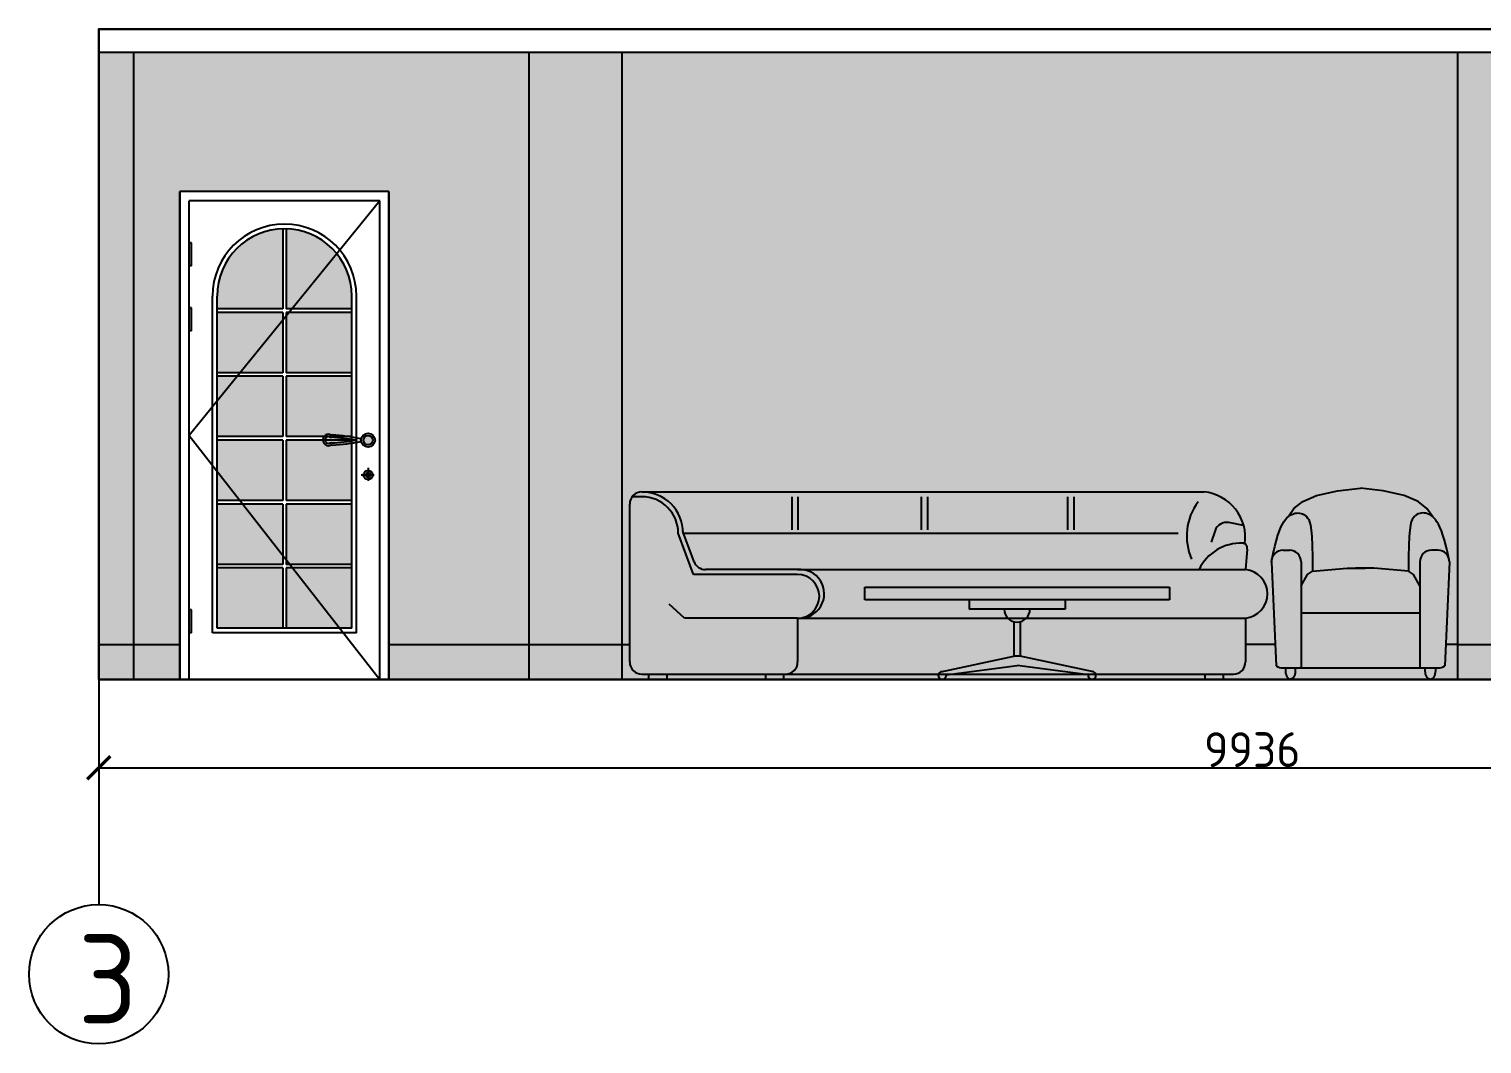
# Model space of a CAD drawing. Header units: millimetres. Extents: x -79936 to 190348, y -17907 to 78730.
# Drawn here: x 31746 to 38003, y -9931 to -5561 of the extents above; entities that cross this region are included whole.
import ezdxf

# ---------------------------------------------------------------- set-up
doc = ezdxf.new("R2010")
doc.units = ezdxf.units.MM
for name, color, linetype in [('1', 7, 'Continuous'), ('135', 135, 'Continuous'), ('HA', 9, 'Continuous'), ('NOITHAT', 21, 'Continuous'), ('Plan 1', 7, 'Continuous'), ('wood', 26, 'Continuous')]:
    doc.layers.add(name, color=color, linetype=linetype)
doc.styles.add('gost', font='GOST Common.ttf')
doc.dimstyles.new('Copy of GOST', dxfattribs={"dimtxt": 150, "dimasz": 100, "dimexe": 0.18, "dimexo": 0.06, "dimgap": 3, "dimtad": 1, "dimdec": 0, "dimzin": 0, "dimdsep": 46, "dimtxsty": 'gost', "dimblk": 'ARCHTICK', "dimcen": 0.09, "dimclrt": 256, "dimadec": 0, "dimazin": 0, "dimtfac": 1, "dimtdec": 0, "dimtofl": 0, "dimtmove": 0, "dimatfit": 3, "dimldrblk": 'ARCHTICK', "dimfxl": 200, "dimfxlon": 1, "dimtolj": 1, "dimtzin": 0, "dimarcsym": 0})

# ---------------------------------------------------------------- blocks, each defined once
blk = doc.blocks.new('divan')
at = {"true_color": 0xece3d9, "transparency": 33554687}
h = blk.add_hatch(color=254, dxfattribs=at)
h.dxf.hatch_style = 1
h.paths.add_polyline_path([(767.19657599926, -668.7313499837182), (-1144.233600139618, -668.6891140448861, -0.04002620133819529), (-1160.992734804749, -668.5105505194515), (-1160.992734804749, -857.4789916970767, -0.414213562373372), (-1213.243211150169, -909.7294680434279), (-720.845395758748, -909.7294680438936), (717.4698559492826, -909.7294680438936, 0.4202311151841359), (767.19657599926, -857.4789908439852)])
h.paths.add_polyline_path([(-1160.992734804749, -668.7313734143972), (-1161.598234772682, -668.7313734143972, 0.9999899253846304), (-1161.600129827857, -480.629658583086), (-1609.050952613354, -480.629658583086), (-1675.157180592418, -302.978039002046, 0.4142135623787506), (-1831.908609628677, -146.2266099597327), (-1873.708990707994, -146.2266099597327, 0.1622776601729528), (-1884.159085974097, -177.5768957682885), (-1884.159085974097, -857.4789916970767, 0.4142135623730951), (-1831.908609628677, -909.7294680434279), (-1213.243211150169, -909.7294680434279, 0.4142135623730951), (-1160.992734804749, -857.4789916975424)])
h.paths.add_polyline_path([(-1141.399195790291, -459.7294680438936), (-1161.600129827857, -459.7294680438936), (-1558.220155283809, -459.7294680438936, -0.3133265178221044), (-1607.189970210195, -425.7017660285346), (-1652.856892347336, -302.978039002046), (-1654.256990045309, -302.978039002046, 0.414213562370184), (-1831.908609628677, -125.3264194219373, 0.2360679774945955), (-1873.708990707994, -146.2266099597327), (-1831.908609628677, -146.2266099597327, -0.4142135623817961), (-1675.157180592418, -302.978039002046), (-1609.050952613354, -480.629658583086), (-1161.600129827857, -480.629658583086, -0.9850659010719971), (-1158.77034701407, -668.6887928335927), (-1144.233600139618, -668.6891140448861, 0.9203381602589419)])
h.paths.add_polyline_path([(768.2569514065981, -459.7294680438936), (-1141.399195790291, -459.7294680438936, -0.9203381602516283), (-1144.233600139618, -668.6891140448861), (767.19657599926, -668.7313499837182), (768.2569512426853, -668.7313734143972, 0.8999999992260278)])
h.paths.add_polyline_path([(754.5039775371552, -345.7440525414422, -0.1336400706732044), (765.0800269544125, -348.6814046483487, 0.4242727892641359), (589.8946299254894, -125.326419421006), (-1831.908609628677, -125.3264194219373, -0.4078366788839623), (-1654.299283400178, -299.1018065405078), (-1607.190146148205, -425.7012932337821, 0.3133291684956884), (-1558.220155283809, -459.7294680438936), (-1161.600129812956, -459.7294680438936, -0.04827868697808544), (-1141.399195790291, -459.7294680438936), (567.7138279974461, -459.7294680438936, -0.2940216874929325)])
h.paths.add_polyline_path([(774.6981933265924, -371.604631758295, 0.4717777399717327), (755.3807405382395, -345.7670168932527, 0.2952005354472856), (567.7138279974461, -459.7294680438936), (768.2569512724876, -459.7294680438936)])
h = blk.add_hatch(color=254, dxfattribs=at)
h.dxf.hatch_style = 1
h.paths.add_polyline_path([(-1607.189970210195, -425.701766028069, 0.3133265178252621), (-1558.220155283809, -459.7294680438936), (-1161.600129812956, -459.7294680438936, -1.08658123157161), (-1158.770347654819, -668.6887928526849, -0.005908600903465633), (-1160.992734804749, -668.7294120872393), (-1160.992734804749, -668.7313734143972), (-1161.598234772682, -668.7313734143972, 0.007518186453233764), (-1158.770347654819, -668.6887928526849, 1.086581231571853), (-1161.600129812956, -459.7294680438936), (-1558.220155283809, -459.7294680438936, -0.3133265179420721), (-1607.189970225096, -425.7017660071142), (-1652.856892347336, -302.978039002046), (-1654.256990045309, -302.978039002046, 0.005455309890883122), (-1654.299283400178, -299.1018065409735)], flags=16)
at = {"true_color": 0x636466, "transparency": 33554687}
h = blk.add_hatch(color=251, dxfattribs=at)
h.dxf.hatch_style = 1
h.paths.add_polyline_path([(-1221.282697305083, -909.7294680434279), (-1299.980936795473, -909.7294680434279), (-1299.980936795473, -932.5004913904704), (-1221.282697305083, -932.5004913904704)])
h.paths.add_polyline_path([(-1724.949719771743, -909.7294680434279), (-1803.647959247231, -909.7294680434279), (-1803.647959247231, -932.5004913904704), (-1724.949719771743, -932.5004913904704)])
h.paths.add_polyline_path([(671.8941035121679, -909.7294680438936), (593.1958640366793, -909.7294680438936), (593.1958640366793, -932.5004913904704), (671.8941035121679, -932.5004913904704)])
blk.add_lwpolyline([(-1831.908609628677, -909.7294680434279), (-1213.243211150169, -909.7294680434279)])
at = {"layer": '1', "color": 18, "true_color": 0x000000}
for p, q in [((-1831.908609628677, -125.326419421006), (589.8946299403906, -125.326419421006)), ((-1186.071362882853, -146.5571894659661), (-1186.071362882853, -288.4696989348158)), ((-1159.765321791172, -146.5571894659661), (-1159.765321791172, -288.4696989348158)), ((-628.3807264864445, -146.5571894659661), (-628.3807264864445, -288.4696989348158)), ((-602.074685394764, -146.5571894659661), (-602.074685394764, -288.4696989348158)), ((1.817810013890266, -146.5571894659661), (1.817810013890266, -288.4696989348158)), ((28.12385109066963, -146.5571894659661), (28.12385109066963, -288.4696989348158)), ((-1609.050952613354, -480.629658583086), (-1675.157180592418, -302.978039002046)), ((-1654.25699006021, -302.978039002046), (-894.7430588901043, -302.978039002046)), ((-894.7430588901043, -302.978039002046), (477.8840187489986, -302.978039002046)), ((636.763906031847, -291.9172453726642), (619.7602685689926, -342.2244910416193)), ((759.8756961524487, -269.3167971111834), (695.9139810204506, -257.2963448027149)), ((774.6981933265924, -371.6046318034641), (768.2569512724876, -459.7294680438936)), ((-1161.600129827857, -480.629658583086), (-1609.050952613354, -480.629658583086)), ((-1161.600129827857, -459.7294680438936), (768.2569512724876, -459.7294680438936)), ((-1647.95680102706, -668.7313734143972), (-1714.063029021025, -608.9800983294845)), ((-1158.770347669721, -668.6887928335927), (768.2569512575865, -668.7313734143972)), ((767.19657599926, -668.7313499832526), (767.19657599926, -857.4789916961454)), ((-1213.282798230648, -909.7294680434279), (-720.845395758748, -909.7294680438936)), ((-720.845395758748, -909.7294680438936), (716.0064749270678, -909.7294680438936)), ((593.1958640366793, -909.7294680438936), (593.1958640366793, -932.5004913904704)), ((671.8941035121679, -932.5004913904704), (593.1958640366793, -932.5004913904704)), ((671.8941035121679, -909.7294680438936), (671.8941035121679, -932.5004913904704))]:
    blk.add_line(p, q, dxfattribs=at)
for centre, radius, start, end in [((-1831.908609628677, -302.978039002046), 156.7514290420866, 0, 90), ((757.9582480788231, -314.7919750520959), 243.3852212475135, 143.0662647033562, 204.1836592061369), ((569.5677070617676, -321.6491761608049), 197.3722589612792, 352.0804172617073, 84.0887562086794), ((686.2633882462978, -308.6478621866554), 52.25047634736219, 79.35643609167008, 161.3249630592012), ((749.6495810002089, -547.8301168060862), 202.1443606333063, 88.37534303573857, 154.1618577807667), ((754.3952452093363, -366.6439602407627), 20.90019053894488, 346.2697803188189, 87.29736095111747), ((-1161.600129827857, -574.6805160082877), 94.05085742524957, 270, 90), ((757.2262951284647, -564.2304207207635), 105.0815135430287, 276.0255751081603, 83.97442489183969), ((716.7381654530764, -859.2454488142394), 50.48932133193049, 269.1696410574376, 2.005002137443424)]:
    blk.add_arc(centre, radius, start, end, dxfattribs=at)
at = {"layer": 'NOITHAT', "color": 18, "linetype": 'Continuous', "true_color": 0x000000}
for p, q in [((-1884.159085974097, -857.4789916961454), (-1884.159085974097, -177.5768957692198)), ((-1831.908609628677, -146.2266099597327), (-1873.708990707994, -146.2266099597327)), ((-1607.190146148205, -425.7012932333164), (-1655.569184243679, -295.6891183871776)), ((-1161.600129827857, -459.7294680438936), (-1558.220155283809, -459.7294680438936)), ((-1161.600129649043, -668.7313734143972), (-1647.95680102706, -668.7313734143972)), ((-1160.992734804749, -668.7313734148629), (-1160.992734804749, -857.478991696611)), ((-1803.647959247231, -909.7294680438936), (-1803.647959247231, -932.5004913904704)), ((-1724.949719771743, -932.5004913904704), (-1803.647959247231, -932.5004913904704)), ((-1724.949719771743, -909.7294680438936), (-1724.949719771743, -932.5004913904704)), ((-1299.980936795473, -909.7294680434279), (-1299.980936795473, -932.5004913900048)), ((-1221.282697305083, -932.5004913904704), (-1299.980936795473, -932.5004913904704)), ((-1221.282697305083, -909.7294680438936), (-1221.282697305083, -932.5004913904704))]:
    blk.add_line(p, q, dxfattribs=at)
for centre, radius, start, end in [((-1831.908609628677, -177.5768957692198), 52.25047634736219, 90, 180), ((-1831.908609628677, -302.978039002046), 177.6516195810315, 0, 90), ((-1558.220155283809, -407.478991696611), 52.25047634736219, 200.4108175711605, 270), ((-1151.499662801623, -564.09150809329), 104.8496773350326, 266.0236964184165, 95.5280374024169), ((-1831.908609628677, -857.4789916961454), 52.25047634736219, 180, 270), ((-1213.243211150169, -857.4789916961454), 52.25047634736219, 270, 0)]:
    blk.add_arc(centre, radius, start, end, dxfattribs=at)
blk = doc.blocks.new('kreslo')
at = {"true_color": 0xece3d9, "transparency": 33554687}
h = blk.add_hatch(color=254, dxfattribs=at)
h.dxf.hatch_style = 1
h.paths.add_polyline_path([(91.15339225530624, 400.9412880782038), (95.6761804819107, 408.064910847228), (100.6158309727907, 413.9014491471462), (105.9316579550505, 418.7641757624224), (111.583642616868, 422.687084114179), (117.5317661762238, 425.7041676230729), (123.7360098212957, 427.849419710692), (130.1563547700644, 429.1568337972276), (136.7527821958065, 429.6604033042677), (143.4852733314037, 429.3941216529347), (150.3148098289967, 428.3689867090434), (157.2063753157854, 426.5040141227655), (164.1259538680315, 423.6952239889652), (171.0395295470953, 419.8386364025064), (179.0273582935333, 414.0183657673188), (154.8198546022177, 449.4341346700676), (116.9532375782728, 479.6904393406585), (57.15703466534615, 504.6055956813507), (-33.23540203273296, 524.5775271602906), (-131.7364034503698, 536.2973588728346), (-230.2374048531055, 524.5775271602906), (-320.6298415511847, 504.6055956813507), (-380.4260444790125, 479.6904393406585), (-418.2926614880562, 449.4341346700676), (-442.500165194273, 414.0183657673188), (-434.512336447835, 419.8386364025064), (-427.59876075387, 423.6952239889652), (-420.6791822165251, 426.5040141227655), (-413.7876167297363, 428.3689867090434), (-406.9580802172422, 429.3941216529347), (-400.2255890965462, 429.6604033042677), (-393.6291616559029, 429.1568337972276), (-387.2088167220354, 427.849419710692), (-381.0045730769634, 425.7041676230729), (-375.0564495176077, 422.687084114179), (-369.4044648557901, 418.7641757624224), (-364.0886378735304, 413.9014491471462), (-359.1489873826504, 408.064910847228), (-354.6261991560459, 400.9412880782038), (-350.5636268407106, 391.1001905989833), (-347.0052910894156, 376.8319488046691), (-343.9952125400305, 356.4268930908293), (-341.5774118155241, 328.1753538525663), (-339.7959095686674, 290.3676614859141), (-338.6947264075279, 241.2941463850439), (-338.3178829997778, 179.2451389459893), (-188.9699028730392, 192.6609349790961), (-110.9692339301109, 192.6609349790961), (-74.50290401279926, 192.6609349790961), (74.84507609903812, 179.2451389459893), (75.22191952168941, 241.2941463850439), (76.32310266792774, 290.3676614859141), (78.10460492968559, 328.1753538525663), (80.52240563929081, 356.4268930908293), (83.53248420357704, 376.8319488046691), (87.09081995487213, 391.1001905989833)])
h.paths.add_polyline_path([(96.25272074341774, 165.1379460464232), (74.84507609903812, 179.2451389459893), (-74.50290401279926, 192.6609349790961), (-152.5035729557276, 192.6609349790961), (-188.9699028730392, 192.6609349790961), (-338.3178829997778, 179.2451389459893), (-359.7255276441574, 165.1379460464232), (-387.2667602151632, 115.5965609871782), (-387.2667602151632, 0), (123.7939533144236, 0), (123.7939533144236, 115.5965609871782)])
h.paths.add_polyline_path([(-347.0052910894156, 376.8319488046691), (-350.5636268407106, 391.1001905989833), (-354.6261991560459, 400.9412880782038), (-359.1489873826504, 408.064910847228), (-364.0886378735304, 413.9014491471462), (-369.4044648557901, 418.7641757624224), (-375.0564495176077, 422.687084114179), (-381.0045730769634, 425.7041676230729), (-387.2088167220354, 427.849419710692), (-393.6291616559029, 429.1568337972276), (-400.2255890965462, 429.6604033042677), (-406.9580802172422, 429.3941216529347), (-413.7876167297363, 428.3689867090434), (-420.6791822165251, 426.5040141227655), (-427.59876075387, 423.6952239889652), (-434.512336447835, 419.8386364025064), (-441.3858933597803, 414.8302714591846), (-448.1854155808687, 408.5661492538638), (-454.8768872022629, 400.9422898809426), (-461.4262923002243, 391.8547134366818), (-467.8203920572996, 381.1315350546502), (-474.1290561407804, 368.3292500264943), (-480.4429313242435, 352.9364486811683), (-486.8526643663645, 334.4417213490233), (-493.4489020556211, 312.3336583599448), (-500.322291135788, 286.100850044284), (-507.563478410244, 255.2318867314607), (-510.889178737998, 239.6752762780525, -0.2955768619072127), (-465.2235218137503, 269.2549475491978), (-437.3063490092754, 269.2549475491978, -0.4142135623724846), (-387.2667602151632, 219.215358751826), (-387.2667602151632, 115.5965609871782), (-359.7255276441574, 165.1379460464232), (-338.3178829997778, 179.2451389459893), (-338.6947264075279, 241.2941463850439), (-339.7959095686674, 290.3676614859141), (-341.5774118155241, 328.1753538525663), (-343.9952125400305, 356.4268930908293)])
h.paths.add_polyline_path([(-387.2667602151632, 219.215358751826, 0.4142135623724844), (-437.3063490092754, 269.2549475491978), (-465.2235218137503, 269.2549475491978, 0.2955768619066483), (-510.889178737998, 239.6752762780525), (-515.2631106078625, 219.215358751826), (-494.7412087768316, -228.0086274920031, 0.1590508063653669), (-465.2235218137503, -237.6419469327666), (-387.2667602151632, -237.6419469327666)])
h.paths.add_polyline_path([(123.7939533144236, 0), (-387.2667602151632, 0), (-387.2667602151632, -237.6419469327666), (123.7939533144236, -237.6419469327666)])
h.paths.add_polyline_path([(251.7903037071228, 219.215358751826), (247.4163718372583, 239.6752762799151, 0.2955768618969924), (201.7507149130106, 269.2549475491978), (173.8335421085358, 269.2549475491978, 0.4142135623724846), (123.7939533144236, 219.215358751826), (123.7939533144236, -237.6419469327666), (201.7507149130106, -237.6419469327666, 0.1590508063653669), (231.268401876092, -228.0086274920031)])
h.paths.add_polyline_path([(177.9130864739418, 414.8302714591846), (171.0395295470953, 419.8386364025064), (164.1259538680315, 423.6952239889652), (157.2063753157854, 426.5040141227655), (150.3148098289967, 428.3689867090434), (143.4852733314037, 429.3941216529347), (136.7527821958065, 429.6604033042677), (130.1563547700644, 429.1568337972276), (123.7360098212957, 427.849419710692), (117.5317661762238, 425.7041676230729), (111.583642616868, 422.687084114179), (105.9316579550505, 418.7641757624224), (100.6158309727907, 413.9014491471462), (95.6761804819107, 408.064910847228), (91.15339225530624, 400.9412880782038), (87.09081995487213, 391.1001905989833), (83.53248420357704, 376.8319488046691), (80.52240563929081, 356.4268930908293), (78.10460492968559, 328.1753538525663), (76.32310266792774, 290.3676614859141), (75.22191952168941, 241.2941463850439), (74.84507609903812, 179.2451389459893), (96.25272074341774, 165.1379460464232), (123.7939533144236, 115.5965609871782), (123.7939533144236, 219.215358751826, -0.4142135623724845), (173.8335421085358, 269.2549475491978), (201.7507149130106, 269.2549475491978, -0.295576861896426), (247.4163718372583, 239.6752762799151), (244.0906715095043, 255.2318867314607), (236.8494842499495, 286.100850044284), (229.9760951548815, 312.3336583599448), (223.379857480526, 334.4417213490233), (216.9701244235039, 352.9364486811683), (210.6562492400408, 368.3292500264943), (204.3475851565599, 381.1315350546502), (197.9534853994846, 391.8547134366818), (191.4040803015232, 400.9422898809426), (184.7126086950302, 408.5661492538638)])
at = {"true_color": 0x636466, "transparency": 33554687}
h = blk.add_hatch(color=251, dxfattribs=at)
h.dxf.hatch_style = 1
h.paths.add_polyline_path([(-410.8232715278864, -248.2124176444486, 0.03920950204055833), (-411.6534736454487, -237.6419469327666), (-453.6779615432024, -237.6419469327666, 0.09716795545410749), (-452.7143583297729, -263.6945140105672, 0.071406195583066), (-448.1106593310833, -275.449806378223, 0.1064170570235606), (-440.2679406106472, -284.2509981188923, 0.1590423560360904), (-432.6657176017761, -286.7319021928124, 0.1590423560189535), (-425.0634945780039, -284.250998119358, 0.1064170570313171), (-417.2207758575678, -275.449806378223, 0.07140619556618447), (-412.6170768588781, -263.6945140133612, 0.05773847519535523)])
h.paths.add_polyline_path([(189.2415514439344, -263.6945140152238, 0.09716795547129609), (190.2051546573639, -237.6419469327666), (148.180666744709, -237.6419469327666, 0.03920950204055833), (147.3504646271467, -248.2124176444486, 0.05773847519535501), (149.1442699581385, -263.6945140133612, 0.07140619556618374), (153.7479689568281, -275.449806378223, 0.1064170570313184), (161.5906876921654, -284.250998119358, 0.1590423560189539), (169.1929107010365, -286.7319021928124, 0.159042356018934), (176.7951337099075, -284.250998119358, 0.1064170570313483), (184.6378524452448, -275.449806378223, 0.07140619555698115)])
at = {"layer": '135', "color": 7}
for p, q in [((-474.1290561407804, 368.3292500264943), (-467.8203920572996, 381.1315350546502)), ((-467.8203920572996, 381.1315350546502), (-461.4262923002243, 391.8547134366818)), ((-461.4262923002243, 391.8547134366818), (-454.8768872022629, 400.9422898809426)), ((-454.8768872022629, 400.9422898809426), (-448.1854155808687, 408.5661492538638)), ((-448.1854155808687, 408.5661492538638), (-441.3858933597803, 414.8302714591846)), ((-441.3858933597803, 414.8302714591846), (-434.512336447835, 419.8386364025064)), ((-434.512336447835, 419.8386364025064), (-427.59876075387, 423.6952239889652)), ((-427.59876075387, 423.6952239889652), (-420.6791822165251, 426.5040141227655)), ((-420.6791822165251, 426.5040141227655), (-413.7876167297363, 428.3689867090434)), ((-413.7876167297363, 428.3689867090434), (-406.9580802172422, 429.3941216529347)), ((-406.9580802172422, 429.3941216529347), (-400.2255890965462, 429.6604033042677)), ((-400.2255890965462, 429.6604033042677), (-393.6291616559029, 429.1568337972276)), ((-393.6291616559029, 429.1568337972276), (-387.2088167220354, 427.849419710692)), ((-387.2088167220354, 427.849419710692), (-381.0045730769634, 425.7041676230729)), ((-381.0045730769634, 425.7041676230729), (-375.0564495176077, 422.687084114179)), ((-375.0564495176077, 422.687084114179), (-369.4044648557901, 418.7641757624224)), ((-369.4044648557901, 418.7641757624224), (-364.0886378735304, 413.9014491471462)), ((-364.0886378735304, 413.9014491471462), (-359.1489873826504, 408.064910847228)), ((-359.1489873826504, 408.064910847228), (-354.6261991560459, 400.9412880782038)), ((-354.6261991560459, 400.9412880782038), (-350.5636268407106, 391.1001905989833)), ((-350.5636268407106, 391.1001905989833), (-347.0052910894156, 376.8319488046691)), ((-347.0052910894156, 376.8319488046691), (-343.9952125400305, 356.4268930908293)), ((83.53248420357704, 376.8319488046691), (80.52240563929081, 356.4268930908293)), ((87.09081995487213, 391.1001905989833), (83.53248420357704, 376.8319488046691)), ((91.15339225530624, 400.9412880782038), (87.09081995487213, 391.1001905989833)), ((95.6761804819107, 408.064910847228), (91.15339225530624, 400.9412880782038)), ((100.6158309727907, 413.9014491471462), (95.6761804819107, 408.064910847228)), ((105.9316579550505, 418.7641757624224), (100.6158309727907, 413.9014491471462)), ((111.583642616868, 422.687084114179), (105.9316579550505, 418.7641757624224)), ((117.5317661762238, 425.7041676230729), (111.583642616868, 422.687084114179)), ((123.7360098212957, 427.849419710692), (117.5317661762238, 425.7041676230729)), ((130.1563547700644, 429.1568337972276), (123.7360098212957, 427.849419710692)), ((136.7527821958065, 429.6604033042677), (130.1563547700644, 429.1568337972276)), ((143.4852733314037, 429.3941216529347), (136.7527821958065, 429.6604033042677)), ((150.3148098289967, 428.3689867090434), (143.4852733314037, 429.3941216529347)), ((157.2063753157854, 426.5040141227655), (150.3148098289967, 428.3689867090434)), ((164.1259538680315, 423.6952239889652), (157.2063753157854, 426.5040141227655)), ((171.0395295470953, 419.8386364025064), (164.1259538680315, 423.6952239889652)), ((177.9130864739418, 414.8302714591846), (171.0395295470953, 419.8386364025064)), ((184.7126086950302, 408.5661492538638), (177.9130864739418, 414.8302714591846)), ((191.4040803015232, 400.9422898809426), (184.7126086950302, 408.5661492538638)), ((197.9534853994846, 391.8547134366818), (191.4040803015232, 400.9422898809426)), ((204.3475851565599, 381.1315350546502), (197.9534853994846, 391.8547134366818)), ((210.6562492400408, 368.3292500264943), (204.3475851565599, 381.1315350546502)), ((-493.4489020556211, 312.3336583599448), (-486.8526643663645, 334.4417213490233)), ((-486.8526643663645, 334.4417213490233), (-480.4429313242435, 352.9364486811683)), ((-480.4429313242435, 352.9364486811683), (-474.1290561407804, 368.3292500264943)), ((-343.9952125400305, 356.4268930908293), (-341.5774118155241, 328.1753538525663)), ((-341.5774118155241, 328.1753538525663), (-339.7959095686674, 290.3676614859141)), ((78.10460492968559, 328.1753538525663), (76.32310266792774, 290.3676614859141)), ((80.52240563929081, 356.4268930908293), (78.10460492968559, 328.1753538525663)), ((216.9701244235039, 352.9364486811683), (210.6562492400408, 368.3292500264943)), ((223.379857480526, 334.4417213490233), (216.9701244235039, 352.9364486811683)), ((229.9760951548815, 312.3336583599448), (223.379857480526, 334.4417213490233)), ((-515.2631106078625, 219.215358751826), (-507.563478410244, 255.2318867314607)), ((-507.563478410244, 255.2318867314607), (-500.322291135788, 286.100850044284)), ((-500.322291135788, 286.100850044284), (-493.4489020556211, 312.3336583599448)), ((-465.2235218137503, 269.2549475491978), (-437.3063490092754, 269.2549475491978)), ((-339.7959095686674, 290.3676614859141), (-338.6947264075279, 241.2941463850439)), ((76.32310266792774, 290.3676614859141), (75.22191952168941, 241.2941463850439)), ((201.7507149130106, 269.2549475491978), (173.8335421085358, 269.2549475491978)), ((236.8494842499495, 286.100850044284), (229.9760951548815, 312.3336583599448)), ((244.0906715095043, 255.2318867314607), (236.8494842499495, 286.100850044284)), ((251.7903037071228, 219.215358751826), (244.0906715095043, 255.2318867314607)), ((-387.2667602151632, 219.2153587513603), (-387.2667602151632, -237.6419469332322)), ((-338.6947264075279, 241.2941463850439), (-338.3178829997778, 179.2451389459893)), ((75.22191952168941, 241.2941463850439), (74.84507609903812, 179.2451389459893)), ((123.7939533144236, 219.2153587513603), (123.7939533144236, -237.6419469332322)), ((-465.2235218137503, -237.6419469327666), (201.7507149130106, -237.6419469327666))]:
    blk.add_line(p, q, dxfattribs=at)
for points in [[(-442.8963404744864, 413.4387582009658), (-418.2926614880562, 449.4341346700676), (-380.4260444790125, 479.6904393406585), (-320.6298415511847, 504.6055956813507), (-230.2374048531055, 524.5775271602906), (-131.7364034503698, 536.2973588728346)], [(179.4235335886478, 413.4387582009658), (154.8198546022177, 449.4341346700676), (116.9532375782728, 479.6904393406585), (57.15703466534615, 504.6055956813507), (-33.23540203273296, 524.5775271602906), (-131.7364034503698, 536.2973588728346)], [(-515.2631106078625, 219.215358751826), (-494.7412087768316, -228.0086274920031)], [(-387.2667602151632, 115.5965609871782), (-359.7255276441574, 165.1379460464232), (-338.3178829997778, 179.2451389459893), (-188.9699028730392, 192.6609349790961), (-110.9692339301109, 192.6609349790961)], [(123.7939533144236, 115.5965609871782), (96.25272074341774, 165.1379460464232), (74.84507609903812, 179.2451389459893), (-74.50290401279926, 192.6609349790961), (-152.5035729557276, 192.6609349790961)], [(251.7903037071228, 219.215358751826), (231.268401876092, -228.0086274920031)], [(-387.2667602151632, 0), (123.7939533144236, 0)]]:
    blk.add_lwpolyline(points, dxfattribs=at)
for points in [[(-453.6779615432024, -237.6419469327666, 0.09716795547617564), (-452.7143583297729, -263.6945140161552, 0.0714061955390116), (-448.1106593310833, -275.4498063763604, 0.106417057048118), (-440.2679406106472, -284.250998119358, 0.1590423560191356), (-432.6657176017761, -286.7319021928124, 200.3431924363104), (-432.665518283844, -286.7518664402887, 0.1064170570481003), (-417.2207758575678, -275.4498063763604, 0.07140619553904169), (-412.6170768588781, -263.6945140161552, 0.05773847520620625), (-410.8232715278864, -248.2124176444486, 0.03920950204055833), (-411.6534736454487, -237.6419469327666, 0.07140619553901205)], [(190.2051546573639, -237.6419469327666, -0.09716795547617564), (189.2415514439344, -263.6945140161552, -0.0714061955390116), (184.6378524452448, -275.4498063763604, -0.106417057048118), (176.7951337099075, -284.250998119358, -0.1590423560191356), (169.1929107010365, -286.7319021928124, -0.1590423560191639), (161.5906876921654, -284.250998119358, -0.1064170570481003), (153.7479689568281, -275.4498063763604, -0.07140619553904169), (149.1442699581385, -263.6945140161552, -0.05773847520620625), (147.3504646271467, -248.2124176444486, -0.03920950204055833), (148.180666744709, -237.6419469327666, -0.07140619553901205)]]:
    blk.add_lwpolyline(points, format="xyb", dxfattribs=at)
for centre, start, end in [((-465.2235218137503, 219.215358751826), 90, 180), ((-437.3063490092754, 219.215358751826), 0, 90), ((173.8335421085358, 219.215358751826), 90, 180), ((201.7507149130106, 219.215358751826), 0, 90), ((-465.2235218137503, -187.6023581353948), 233.8510328925204, 270), ((201.7507149130106, -187.6023581353948), 270, 306.1489671074796)]:
    blk.add_arc(centre, 50.03958879736194, start, end, dxfattribs=at)
blk = doc.blocks.new('kof stolik')
at = {"transparency": 33554687}
h = blk.add_hatch(color=33, dxfattribs=at)
h.dxf.hatch_style = 1
h.paths.add_polyline_path([(706.1459835022688, 23.92011428344995), (-605.0523396730423, 23.92011428344995), (-605.0523396730423, -30.86974361585453), (706.1459835022688, -30.86974361585453)])
h = blk.add_hatch(color=253, dxfattribs=at)
h.dxf.hatch_style = 1
h.paths.add_polyline_path([(64.18136194348335, -125.3995965551585, -0.1251350236471006), (36.9122819006443, -125.3995965551585), (36.9122819006443, -273.7134372317232), (64.18136194348335, -273.7134372317232)])
h.paths.add_polyline_path([(105.8792132884264, -71.77336367638782), (-4.785569444298744, -71.77336367638782, 1)])
h.paths.add_polyline_path([(64.18136194348335, -273.7134372317232), (36.9122819006443, -273.7134372317232), (-277.9679931104183, -340.6428671893664, 2.092750257128662), (-255.5686854571104, -354.3405427336693), (50.54682192206383, -314.1885797604918), (356.6623292863369, -354.3405427336693, 2.092750257128659), (379.0616369396448, -340.6428671893664)])
h.paths.add_polyline_path([(257.2701850533485, -30.86974361585453), (-156.176541224122, -30.86974361585453), (-156.176541224122, -71.77336367638782), (257.2701850533485, -71.77336367638782)])
at = {"layer": 'NOITHAT', "color": 18, "linetype": 'Continuous', "true_color": 0x000000}
for p, q in [((-605.0523396730423, -30.86974361585453), (-605.0523396730423, 23.92011428344995)), ((-605.0523396730423, 23.92011428344995), (706.1459835022688, 23.92011428344995)), ((706.1459835022688, 23.92011428344995), (706.1459835022688, -30.86974361585453)), ((706.1459835022688, -30.86974361585453), (-605.0523396730423, -30.86974361585453)), ((-156.176541224122, -30.86974361585453), (-156.176541224122, -71.77336367685348)), ((257.2701850533485, -30.86974361585453), (257.2701850533485, -71.77336367685348)), ((257.2701850533485, -71.77336367638782), (-156.176541224122, -71.77336367638782)), ((36.9122819006443, -125.3995965584181), (36.9122819006443, -273.7134372317232)), ((64.18136194348335, -125.3995965584181), (64.18136194348335, -273.7134372317232)), ((-277.9679930955172, -340.6428671861067), (36.9122819006443, -273.7134372317232)), ((64.18136194348335, -273.7134372317232), (36.9122819006443, -273.7134372317232)), ((379.0616369247437, -340.6428671861067), (64.18136194348335, -273.7134372317232)), ((-255.5686854571104, -354.3405427336693), (50.54682192206383, -314.1885797604918)), ((356.6623292863369, -354.3405427336693), (50.54682192206383, -314.1885797604918))]:
    blk.add_line(p, q, dxfattribs=at)
for centre, radius, start, end in [((50.54682192206383, -71.77336367685348), 55.33239136938556, 180, 0), ((-272.2984681129456, -356.5349222975783), 16.87308298024357, 94.36587833617224, 7.47260200483464), ((373.3921119421721, -356.5349222975783), 16.87308298024357, 172.5273979951654, 85.63412166382778)]:
    blk.add_arc(centre, radius, start, end, dxfattribs=at)
blk = doc.blocks.new('_ArchTick')
at = {"color": 0, "linetype": 'ByBlock', "const_width": 0.15}
blk.add_lwpolyline([(-0.5, -0.5), (0.5, 0.5)], dxfattribs=at)
blk = doc.blocks.new('*D191')
at = {"color": 0, "lineweight": -2, "transparency": 16777216}
for p, q in [((32046.04534743505, -8542.00132798088), (32046.04534743505, -8742.181327980881)), ((41982.04534742297, -8542.00132798088), (41982.04534742297, -8742.181327980881)), ((32046.04534743505, -8742.00132798088), (41982.04534742297, -8742.00132798088))]:
    blk.add_line(p, q, dxfattribs=at)
at = {"layer": 'Defpoints', "color": 0, "lineweight": 30, "transparency": 16777216}
for p in [(32046.04534743505, -8361.331622669608), (41982.04534742297, -8361.331622669608), (41982.04534742297, -8742.00132798088)]:
    blk.add_point(p, dxfattribs=at)
at = {"color": 0, "lineweight": -2, "transparency": 16777216, "xscale": 100, "yscale": 100, "zscale": 100, "rotation": 180}
blk.add_blockref('_ArchTick', (32046.04534743505, -8742.00132798088), dxfattribs=at)
at = {"color": 0, "lineweight": -2, "transparency": 16777216, "xscale": 100, "yscale": 100, "zscale": 100}
blk.add_blockref('_ArchTick', (41982.04534742297, -8742.00132798088), dxfattribs=at)
at = {"transparency": 16777216, "insert": (37014.04534742901, -8664.00132798088), "char_height": 150, "attachment_point": 5, "style": 'gost'}
blk.add_mtext('\\A1;9936', dxfattribs=at)

msp = doc.modelspace()

# ---------------------------------------------------------------- hatches: boundary and pattern name
at = {"true_color": 0xd2cdc3, "transparency": 33554687}
h = msp.add_hatch(color=254, dxfattribs=at)
h.dxf.hatch_style = 1
h.paths.add_polyline_path([(33899.04534742015, -5661.331622669608), (32196.04534742015, -5661.331622669608), (32196.04534742015, -8211.331622669608), (32396.04534742015, -8211.331622669608), (32396.04534742015, -6261.331622669608), (32396.04534742015, -6261.204819459603), (33296.0996916421, -6261.204819459603), (33296.0996916421, -8211.331622669608), (33899.04534742015, -8211.331622669608)])
h.paths.add_polyline_path([(32196.04534742015, -5661.331622669608), (32046.04534742015, -5661.331622669608), (32046.04534742015, -8211.331622669608), (32196.04534742015, -8211.331622669608)])
h.paths.add_polyline_path([(34299.04534742015, -5661.331622669608), (33899.04534742015, -5661.331622669608), (33899.04534742015, -8211.331622669608), (34299.04534742015, -8211.331622669608)])
h.paths.add_polyline_path([(38298.04534742015, -5661.331622669608), (37898.04534742015, -5661.331622669608), (37898.04534742015, -8211.331622669608), (38298.04534742015, -8211.331622669608)])
h.paths.add_polyline_path([(39746.04534742015, -5661.331622669608), (38298.04534742015, -5661.331622669608), (38298.04534742015, -8211.331622669608), (39746.04534742015, -8211.331622669608)])
h = msp.add_hatch(color=254, dxfattribs=at)
h.dxf.hatch_style = 1
h.paths.add_polyline_path([(37898.04534742015, -5661.331622669608), (34299.04534742015, -5661.331622669608), (34299.04534742015, -8361.331622669608), (34413.57561537402, -8361.331622669608), (34413.57561537402, -8338.560599322565), (34385.31496499258, -8338.560599322565, -0.4142135623730926), (34333.06448864716, -8286.310122976214), (34333.06448864716, -7606.408027047426, -0.4142135623730951), (34385.31496499258, -7554.157550701075), (36807.11820456164, -7554.157550700143, -0.4242727892537847), (36982.30360157567, -7777.512535920501, -0.3296755531337449), (36991.92176794785, -7800.435763071891), (36985.48052589374, -7888.560599308596, -0.9045996631188042), (36984.42015062051, -8097.668999094651), (36984.42015062051, -8286.310122122657, -0.4202311151947676), (36934.69343057054, -8338.560599323031), (36889.11767813342, -8338.560599323031), (36889.11767813342, -8361.331622669608), (37175.67268714088, -8361.331622669608, -0.1498645926726119), (37163.74148405867, -8350.049526886218, -0.07140619583774334), (37159.13778504508, -8338.29423447898, -0.09716795542184155), (37158.17418183165, -8312.241667409562), (37224.58538315969, -8312.241667409562), (37224.58538315969, -7959.003159489617), (37252.1266157307, -7909.461774430372), (37273.53426037508, -7895.354581530806), (37273.15741696733, -7833.305574091752), (37272.05623380619, -7784.232058990881), (37270.27473155933, -7746.424366624229), (37267.85693083482, -7718.172827385966), (37264.84685228544, -7697.767771672126), (37261.28851653414, -7683.499529877812), (37257.22594421881, -7673.658432398592), (37252.7031559922, -7666.534809629567), (37247.76350550132, -7660.698271329649), (37242.44767851906, -7655.835544714373), (37236.79569385725, -7651.912636362616), (37230.84757029789, -7648.895552853723), (37224.64332665282, -7646.750300766103), (37218.22298171895, -7645.442886679568), (37211.62655427831, -7644.939317172528), (37204.89406315761, -7645.205598823861), (37198.06452664512, -7646.230733767752), (37191.17296115833, -7648.09570635403), (37184.25338262098, -7650.90449648783), (37177.33980692702, -7654.761084074289), (37170.46625001507, -7659.769449017611), (37168.95580290037, -7661.160962272104), (37193.5594818868, -7625.165585806728), (37231.42609889584, -7594.909281136137), (37291.22230182367, -7569.994124795445), (37381.61473852175, -7550.022193316505), (37480.11573992448, -7538.302361603961), (37578.61674134212, -7550.022193316505), (37669.0091780402, -7569.994124795445), (37728.80538095313, -7594.909281136137), (37766.67199797707, -7625.165585806728), (37791.2756769635, -7661.160962272104), (37796.56475206988, -7666.033571222932), (37803.25622367638, -7673.657430595853), (37809.80562877434, -7682.745007040114), (37816.19972853141, -7693.468185422145), (37822.50839261489, -7706.270470450301), (37828.82226779836, -7721.663271795627), (37835.23200085538, -7740.157999127772), (37841.82823852974, -7762.266062116851), (37848.7016276248, -7788.498870432511), (37855.94281488436, -7819.367833745335), (37859.26851521211, -7834.924444212713, -0.1056961189659515), (37863.64244708198, -7855.384361724969), (37843.12054525095, -8302.608347966936, -0.1590508063885563), (37813.60285828786, -8312.241667409562), (37802.05729803222, -8312.241667409562, -0.09716795542184065), (37801.09369481879, -8338.29423447898, -0.07140619543320699), (37796.489995835, -8350.049526824285, -0.1498645933618015), (37784.55879270809, -8361.331622669608), (37898.04534742015, -8361.331622669608)])
h.paths.add_polyline_path([(37096.58903276699, -7855.384361724969, -0.1056961189659488), (37100.96296463686, -7834.924444212713)], flags=16)
h.paths.add_polyline_path([(34917.24263782578, -8338.560599322565), (34492.27385484951, -8338.560599322565), (34492.27385484951, -8361.331622669608), (34917.24263782578, -8361.331622669608)], flags=16)
h.paths.add_polyline_path([(36810.41943865793, -8338.560599323031), (35496.37817886251, -8338.560599323031), (35003.94077639061, -8338.560599322565), (34995.94087731617, -8338.560599322565), (34995.94087731617, -8361.331622669608), (36810.41943865793, -8361.331622669608)], flags=17)
h.paths.add_polyline_path([(37765.60011231678, -8350.049526824285, -0.07140619584942991), (37760.99641331809, -8338.294234407269, -0.05773847487960943), (37759.202608002, -8322.812138121244, -0.03920950204055833), (37760.03281011956, -8312.241667409562), (37200.19866972941, -8312.241667409562, -0.03920950204055833), (37201.02887184697, -8322.812138121244, -0.05773847487961123), (37199.23506653088, -8338.294234407269, -0.0714061960376805), (37194.63136751729, -8350.049526853156, -0.1061449670225802), (37179.23130225914, -8361.331622669608), (37781.04505407589, -8361.331622669608, -0.1590423557534355), (37773.44283108192, -8358.850718604535, -0.106417057478627)], flags=17)
at = {"true_color": 0xc3e6f9, "transparency": 33554687}
h = msp.add_hatch(color=254, dxfattribs=at)
h.dxf.hatch_style = 1
h.paths.add_polyline_path([(33136.09003044444, -6781.236218349677), (32866.37077481824, -6781.236218349677), (32853.57297239976, -6796.999365232088), (32853.57297239976, -7041.251917794947), (33136.09003044444, -7041.251917794947)])
h.paths.add_polyline_path([(32838.57206666248, -6815.476090591535), (32838.57206666248, -6781.236218349677), (32556.05500861781, -6781.236218349677), (32556.05500861781, -7041.251917794947), (32655.26891982334, -7041.251917794947)])
h.paths.add_polyline_path([(32838.57206666248, -6815.476090591535), (32655.26891982334, -7041.251917794947), (32838.57206666248, -7041.251917794947)], flags=17)
h.paths.add_polyline_path([(33071.41551764088, -6528.681108290464), (32878.54972798901, -6766.235312612396), (33136.09003044444, -6766.235312612396), (33136.09003044444, -6711.2480544873, 0.1718919716709146)])
h.paths.add_polyline_path([(33071.41551764088, -6528.681108290464, 0.2194277770754414), (32853.57297239976, -6421.32754840529), (32853.57297239976, -6766.235312612396), (32878.54972798901, -6766.235312612396)])
h.paths.add_polyline_path([(32866.37077481824, -6781.236218349677), (32853.57297239976, -6781.236218349677), (32853.57297239976, -6796.999365232088)], flags=17)
h.paths.add_polyline_path([(32838.57206666248, -6421.32754840529, 0.4066587629045596), (32556.05500861781, -6711.248789463792), (32556.05500861781, -6766.235312612396), (32838.57206666248, -6766.235312612396)])
h.paths.add_polyline_path([(32838.57206666248, -7056.252823531762), (32643.08996665257, -7056.252823531762), (32556.05500861781, -7163.454418189958), (32556.05500861781, -7316.268522977032), (32838.57206666248, -7316.268522977032)])
h.paths.add_polyline_path([(33136.09003044444, -7056.252823531762), (32853.57297239976, -7056.252823531762), (32853.57297239976, -7316.268522977032), (33136.09003044444, -7316.268522977032)])
h.paths.add_polyline_path([(32643.08996665257, -7056.252823531762), (32556.05500861781, -7056.252823531762), (32556.05500861781, -7163.454418189958)], flags=17)
h.paths.add_polyline_path([(32838.57206666248, -7331.269428714313), (32556.05500861781, -7331.269428714313), (32556.05500861781, -7464.936035934505), (32654.72763301211, -7591.285128159117), (32838.57206666248, -7591.285128159117)])
h.paths.add_polyline_path([(32556.05500861781, -7464.936035934505), (32556.05500861781, -7591.285128159117), (32654.72763301211, -7591.285128159117)], flags=17)
h.paths.add_polyline_path([(33136.09003044444, -7331.269428714313), (32853.57297239976, -7331.269428714313), (32853.57297239976, -7591.285128159117), (33136.09003044444, -7591.285128159117)])
h.paths.add_polyline_path([(33136.09003044444, -7606.286033896398), (32853.57297239976, -7606.286033896398), (32853.57297239976, -7845.904160296213), (32869.50250562804, -7866.301733341668), (33136.09003044444, -7866.301733341668)])
h.paths.add_polyline_path([(32838.57206666248, -7606.286033896398), (32666.44262607174, -7606.286033896398), (32838.57206666248, -7826.695683438)], flags=17)
h.paths.add_polyline_path([(32666.44262607174, -7606.286033896398), (32556.05500861781, -7606.286033896398), (32556.05500861781, -7866.301733341668), (32838.57206666248, -7866.301733341668), (32838.57206666248, -7826.695683438)])
h.paths.add_polyline_path([(32881.21749868768, -7881.302639078949), (32853.57297239976, -7881.302639078949), (32853.57297239976, -8141.318338523753), (33084.27737825888, -8141.318338523753)])
h.paths.add_polyline_path([(33136.09003044444, -7881.302639078949), (32881.21749868768, -7881.302639078949), (33084.27737825888, -8141.318338523753), (33136.09003044444, -8141.318338523753)])
h.paths.add_polyline_path([(32838.57206666248, -7881.302639078949), (32556.05500861781, -7881.302639078949), (32556.05500861781, -8141.318338523753), (32838.57206666248, -8141.318338523753)])
h.paths.add_polyline_path([(32853.57297239976, -7845.904160296213), (32853.57297239976, -7866.301733341668), (32869.50250562804, -7866.301733341668)], flags=17)
at = {"transparency": 33554687}
h = msp.add_hatch(color=7, dxfattribs=at)
h.dxf.hatch_style = 1
h.paths.add_polyline_path([(32446.04836654442, -6761.235010699969), (32436.04776271957, -6761.235010699969), (32436.04776271957, -6861.241048948043), (32446.04836654442, -6861.241048948043)])
h.paths.add_polyline_path([(32446.04836654442, -6481.218103605457), (32436.04776271957, -6481.218103605457), (32436.04776271957, -6581.22414185353), (32446.04836654442, -6581.22414185353)])
h.paths.add_polyline_path([(32446.04836654442, -8061.313507925388), (32436.04776271957, -8061.313507925388), (32436.04776271957, -8161.319546173461), (32446.04836654442, -8161.319546173461)])
at = {"true_color": 0xffffff, "transparency": 33554687}
h = msp.add_hatch(color=7, dxfattribs=at)
h.dxf.hatch_style = 1
h.paths.add_polyline_path([(33176.05246908742, -7331.289834539541, 1), (33236.13604534941, -7331.289834539541, 1)])
h.paths.add_polyline_path([(33226.12211598235, -7331.289834539541, -1), (33186.06639846938, -7331.289834539541, -1)], flags=0)
h.paths.add_polyline_path([(33186.06639846938, -7331.289834539541, 1), (33226.12211598235, -7331.289834539541, 1)], flags=16)
h.paths.add_polyline_path([(33176.6254159339, -7325.450619977568, 0.02481656924147129), (33051.00881451147, -7308.486371509865, -0.05086310536187631), (33043.02098877507, -7306.981182770473, 1.33329119756224), (33042.82500071602, -7354.479401824665, -0.0539796190956487), (33051.32171593385, -7353.005281560723, 0.03049649967579832), (33176.65351335483, -7337.269101618458, -0.05013436937138256), (33176.05246908742, -7331.289834539541, -0.04894274693029841)])
h.paths.add_polyline_path([(33049.13599268871, -7318.377830851026, -0.05555606275680244), (33040.42986550706, -7316.660111160152, 1.359253169869933), (33040.3295071699, -7344.77460594675, -0.05901485933422564), (33049.59869262355, -7343.080579995778, 0.02524932815728328), (33152.535740269, -7331.361509533734, 0.02055984920167957)], flags=16)
h.paths.add_polyline_path([(33206.16669218021, -7481.197365203076), (33196.08032785135, -7481.197365203076, 0.4163337909361594), (33206.16669218021, -7491.211032600277)], flags=17)
h.paths.add_polyline_path([(33216.10818660038, -7481.197365203076), (33206.16669218021, -7481.197365203076), (33206.16669218021, -7491.211032600277, 0.4120965077575768)], flags=17)
h.paths.add_polyline_path([(33206.16669218021, -7471.183697805875), (33206.16669218021, -7481.197365203076), (33216.10818660038, -7481.197365203076, 0.4120965077575777)], flags=17)
h.paths.add_polyline_path([(33206.16669218021, -7471.183697805875, 0.4163337909361594), (33196.08032785135, -7481.197365203076), (33206.16669218021, -7481.197365203076)], flags=17)
h.paths.add_polyline_path([(33206.16669218021, -7461.169637438044, 0.415273271664945), (33186.06639846938, -7481.197365203076), (33196.08032785135, -7481.197365203076, -0.4163337909361594), (33206.16669218021, -7471.183697805875)])
h.paths.add_polyline_path([(33206.16669218021, -7461.169637438044), (33206.16669218021, -7471.183697805875, -0.4120965077575768), (33216.10818660038, -7481.197365203076), (33226.12211598235, -7481.197365203076, 0.4131546465561206)])
h.paths.add_polyline_path([(33226.12211598235, -7481.197365203076), (33216.10818660038, -7481.197365203076, -0.4120965077575768), (33206.16669218021, -7491.211032600277), (33206.16669218021, -7501.225092968107, 0.4131546465561206)])
h.paths.add_polyline_path([(33206.16669218021, -7491.211032600277, -0.4163337909361594), (33196.08032785135, -7481.197365203076), (33186.06639846938, -7481.197365203076, 0.415273271664945), (33206.16669218021, -7501.225092968107)])
h = msp.add_hatch(color=7, dxfattribs=at)
h.dxf.hatch_style = 1
h.paths.add_polyline_path([(33186.06639846938, -7331.289834539541, 1), (33226.12211598235, -7331.289834539541, 1)])
h.paths.add_polyline_path([(33049.13599268871, -7318.377830851026, -0.05555606275680244), (33040.42986550706, -7316.660111160152, 1.359253169869934), (33040.3295071699, -7344.77460594675, -0.05901485933422564), (33049.59869262355, -7343.080579995778, 0.02524932815728373), (33152.535740269, -7331.361509533734, 0.02055984920167995)])
h = msp.add_hatch(color=7, dxfattribs=at)
h.dxf.hatch_style = 1
h.paths.add_polyline_path([(37112.92249199731, -8211.331622669608), (36984.42015062051, -8211.331622669608), (36984.42015062051, -8097.562481262943), (36041.84190793592, -8097.541653571989, -0.1431292765288814), (36015.10994826036, -8113.323213950312), (36015.10994826036, -8261.637054623705), (36325.60516575142, -8327.634417943704, -0.2922996592793883), (36340.12940562842, -8338.560599323031), (36889.11767813342, -8338.560599323031), (36889.11767813342, -8361.331622669608), (37179.18642577413, -8361.331622669608, -0.1590423562015193), (37171.58420275763, -8358.850718591351, -0.1064170566296234), (37163.74148406263, -8350.049526886422, -0.07140619583774126), (37159.13778504176, -8338.294234478748, -0.09716795542184192), (37158.17418183165, -8312.241667409562), (37146.6286215611, -8312.241667409562, -0.1590508063583894), (37117.11093459802, -8302.608347969352)])
h.paths.add_polyline_path([(37760.99641331285, -8338.294234407123, -0.05773847487961269), (37759.202608002, -8322.812138121244, -0.03920950204055833), (37760.03281011956, -8312.241667409562), (37200.19866972941, -8312.241667409562, -0.03920950204055833), (37201.02887184697, -8322.812138121244, -0.05773847487961163), (37199.23506653612, -8338.294234407123, -0.07140619603768149), (37194.63136751729, -8350.049526853156, -0.1061449670225801), (37179.23130226339, -8361.331622669608), (37781.04505407694, -8361.331622669608, -0.1590423557534325), (37773.44283107866, -8358.850718604652, -0.1064170574786261), (37765.60011231527, -8350.049526824198, -0.07140619584942694)])
h.paths.add_polyline_path([(37898.04534742015, -8211.331622669608), (37847.30898785166, -8211.331622669608), (37843.12054525095, -8302.608347969352, -0.1590508063583897), (37813.60285828786, -8312.241667409562), (37802.05729803222, -8312.241667409562, -0.097167955421842), (37801.09369482211, -8338.294234478748, -0.07140619543320394), (37796.48999583651, -8350.049526824198, -0.1064170574786565), (37788.64727707312, -8358.850718604652, -0.1590423557534208), (37781.04505407484, -8361.331622669608), (37898.04534742015, -8361.331622669608)])
h = msp.add_hatch(color=7, dxfattribs=at)
h.dxf.hatch_style = 1
h.paths.add_polyline_path([(32196.04534742015, -8211.331622669608), (32046.04534742015, -8211.331622669608), (32046.04534742015, -8361.331622669608), (32196.04534742015, -8361.331622669608)])
h.paths.add_polyline_path([(32396.04534742015, -8211.331622669608), (32196.04534742015, -8211.331622669608), (32196.04534742015, -8361.331622669608), (32396.04534742015, -8361.331622669608)])
h.paths.add_polyline_path([(33899.04534742015, -8211.331622669608), (33296.0996916421, -8211.331622669608), (33296.0996916421, -8361.331622669608), (33899.04534742015, -8361.331622669608)])
h.paths.add_polyline_path([(34299.04534742015, -8211.331622669608), (33899.04534742015, -8211.331622669608), (33899.04534742015, -8361.331622669608), (34299.04534742015, -8361.331622669608)])
h.paths.add_polyline_path([(38298.04534742015, -8211.331622669608), (37898.04534742015, -8211.331622669608), (37898.04534742015, -8361.331622669608), (38298.04534742015, -8361.331622669608)])
h.paths.add_polyline_path([(39746.04534742015, -8211.331622669608), (38298.04534742015, -8211.331622669608), (38298.04534742015, -8361.331622669608), (39746.04534742015, -8361.331622669608)])
h = msp.add_hatch(color=7, dxfattribs=at)
h.dxf.hatch_style = 1
h.paths.add_polyline_path([(34413.57561537402, -8338.560599322565), (34385.31496499258, -8338.560599322653, -0.41421105091645), (34333.06448864716, -8286.310571005208), (34333.06448864716, -8211.331622669608), (34299.04534742015, -8211.331622669608), (34299.04534742015, -8361.331622669608), (34413.57561537402, -8361.331622669608)])
h.paths.add_polyline_path([(34917.24263782578, -8338.560599322565), (34492.27385484951, -8338.560599322565), (34492.27385484951, -8361.331622669608), (34917.24263782578, -8361.331622669608)])
h.paths.add_polyline_path([(35662.82141083456, -8338.560599323031), (35496.37817886251, -8338.560599323031), (35003.94077639061, -8338.560599322565), (34995.94087731617, -8338.560599322565), (34995.94087731617, -8361.331622669608), (35678.6301990936, -8361.331622669608, -0.5231202198133833)])

# ---------------------------------------------------------------- linework, layer by layer
for p, q in [((32396.04534742015, -8361.331622669608), (32396.04534742015, -6261.204819459603)), ((33296.0996916421, -6261.204819459603), (32396.04534742015, -6261.204819459603)), ((33256.09727634268, -6301.207234759018), (32436.04776271957, -7311.268221064605)), ((33256.09727634268, -6301.207234759018), (32436.04776271957, -6301.207234759018)), ((32436.04776271957, -8361.331622669608), (32436.04776271957, -6301.207234759018)), ((33256.09727634268, -8361.331622669608), (33256.09727634268, -6301.207234759018)), ((33296.0996916421, -8361.331622669608), (33296.0996916421, -6261.204819459603)), ((32838.57206666248, -6421.327548405756), (32838.57206666248, -6766.235312612396)), ((32853.57297239976, -6421.327548405756), (32853.57297239976, -6766.235312612396)), ((32446.04836654442, -6481.218103605457), (32436.04776271957, -6481.218103605457)), ((32446.04836654442, -6581.22414185353), (32446.04836654442, -6481.218103605457)), ((32446.04836654442, -6581.22414185353), (32436.04776271957, -6581.22414185353)), ((32536.0538009681, -8161.319546173461), (32536.0538009681, -6711.2480544873)), ((32556.05500861781, -8141.318338523753), (32556.05500861781, -6711.2480544873)), ((33136.09003044444, -8141.318338523753), (33136.09003044444, -6711.2480544873)), ((33156.09123809414, -8161.319546173461), (33156.09123809414, -6711.2480544873)), ((32446.04836654442, -6761.235010699969), (32436.04776271957, -6761.235010699969)), ((32446.04836654442, -6861.241048948043), (32446.04836654442, -6761.235010699969)), ((32838.57206666248, -6766.235312612396), (32556.05500861781, -6766.235312612396)), ((32838.57206666248, -6781.236218349677), (32556.05500861781, -6781.236218349677)), ((32838.57206666248, -6781.236218349677), (32838.57206666248, -7041.251917794947)), ((33136.09003044444, -6766.235312612396), (32853.57297239976, -6766.235312612396)), ((32853.57297239976, -6781.236218349677), (32853.57297239976, -7041.251917794947)), ((33136.09003044444, -6781.236218349677), (32853.57297239976, -6781.236218349677)), ((32446.04836654442, -6861.241048948043), (32436.04776271957, -6861.241048948043)), ((32838.57206666248, -7041.251917794947), (32556.05500861781, -7041.251917794947)), ((32838.57206666248, -7056.252823531762), (32556.05500861781, -7056.252823531762)), ((32838.57206666248, -7056.252823531762), (32838.57206666248, -7316.268522977032)), ((33136.09003044444, -7041.251917794947), (32853.57297239976, -7041.251917794947)), ((32853.57297239976, -7056.252823531762), (32853.57297239976, -7316.268522977032)), ((33136.09003044444, -7056.252823531762), (32853.57297239976, -7056.252823531762)), ((32436.04776271957, -7311.268221064605), (33256.09727634268, -8361.331622669608)), ((32838.57206666248, -7316.268522977032), (32556.05500861781, -7316.268522977032)), ((33136.09003044444, -7316.268522977032), (32853.57297239976, -7316.268522977032)), ((32838.57206666248, -7331.269428714313), (32556.05500861781, -7331.269428714313)), ((32838.57206666248, -7331.269428714313), (32838.57206666248, -7591.285128159117)), ((32853.57297239976, -7331.269428714313), (32853.57297239976, -7591.285128159117)), ((33136.09003044444, -7331.269428714313), (32853.57297239976, -7331.269428714313)), ((32838.57206666248, -7591.285128159117), (32556.05500861781, -7591.285128159117)), ((32838.57206666248, -7606.286033896398), (32556.05500861781, -7606.286033896398)), ((32838.57206666248, -7606.286033896398), (32838.57206666248, -7866.301733341668)), ((33136.09003044444, -7591.285128159117), (32853.57297239976, -7591.285128159117)), ((32853.57297239976, -7606.286033896398), (32853.57297239976, -7866.301733341668)), ((33136.09003044444, -7606.286033896398), (32853.57297239976, -7606.286033896398)), ((32838.57206666248, -7866.301733341668), (32556.05500861781, -7866.301733341668)), ((32838.57206666248, -7881.302639078949), (32556.05500861781, -7881.302639078949)), ((32838.57206666248, -7881.302639078949), (32838.57206666248, -8141.318338523753)), ((33136.09003044444, -7866.301733341668), (32853.57297239976, -7866.301733341668)), ((32853.57297239976, -7881.302639078949), (32853.57297239976, -8141.318338523753)), ((33136.09003044444, -7881.302639078949), (32853.57297239976, -7881.302639078949)), ((32446.04836654442, -8061.313507925388), (32436.04776271957, -8061.313507925388)), ((32446.04836654442, -8161.319546173461), (32446.04836654442, -8061.313507925388)), ((32446.04836654442, -8161.319546173461), (32436.04776271957, -8161.319546173461)), ((33156.09123809414, -8161.319546173461), (32536.0538009681, -8161.319546173461)), ((33136.09003044444, -8141.318338523753), (32556.05500861781, -8141.318338523753)), ((33296.0996916421, -8361.331622669608), (32396.04534742015, -8361.331622669608))]:
    msp.add_line(p, q)
at = {"color": 18, "true_color": 0x000000}
for points in [[(32046.04534742297, -5561.331622669608), (32046.04534742297, -8361.331622669608)], [(32046.04534742015, -5661.331622669608), (39746.04534742298, -5661.331622669608)], [(32196.04534742015, -5661.331622669608), (32196.04534742015, -8361.331622669608)], [(33899.04534742015, -5661.331622669608), (33899.04534742015, -8361.331622669608)], [(34299.04534742015, -5661.331622669608), (34299.04534742015, -8361.331622669608)], [(37898.04534742015, -5661.331622669608), (37898.04534742015, -8361.331622669608)], [(32396.04534742015, -6261.331622669608), (32396.04534742015, -8361.331622669608)], [(33296.04534742015, -6261.331622669608), (32396.04534742015, -6261.331622669608)], [(33296.04534742015, -6261.331622669608), (33296.04534742015, -8361.331622669608)]]:
    msp.add_lwpolyline(points, dxfattribs=at)
at = {"color": 7, "lineweight": 30}
msp.add_lwpolyline([(41982.04534742297, -5561.331622669608), (32046.04534742015, -5561.331622669608), (32046.04534742015, -8361.331622669608), (41982.04534742297, -8361.331622669608)], close=True, dxfattribs=at)
for points in [[(32046.04534742015, -8361.331622669608), (32046.04534742015, -8211.331622669608), (32396.04534742015, -8211.331622669608)], [(33296.0996916421, -8211.331622669608), (34299.04534742015, -8211.331622669608)], [(37898.04534742015, -8211.331622669608), (39746.04534742015, -8211.331622669608)]]:
    msp.add_lwpolyline(points)
at = {"color": 7}
for points in [[(34299.04534742015, -8211.331622669608), (34333.06448864716, -8211.331622669608)], [(37112.92249199731, -8211.331622669608), (36984.42015062051, -8211.331622669608)], [(37898.04534742015, -8211.331622669608), (37847.30898785166, -8211.331622669608)], [(32046.04534743505, -8361.331622669608), (32046.04534743505, -9330.980403062556)]]:
    msp.add_lwpolyline(points, dxfattribs=at)
at = {"color": 253}
msp.add_lwpolyline([(33296.04534742015, -8361.331622669608), (32396.04534742015, -8361.331622669608)], dxfattribs=at)
at = {"color": 7}
msp.add_circle((32046.04534746485, -9630.980403062556), 300, dxfattribs=at)
for radius in [310.0187185690957, 290.0175109194766]:
    msp.add_arc((32846.07251952367, -6711.2480544873), radius, 0, 180)
at = {"layer": 'HA', "color": 7}
for p, q in [((33176.44045400398, -7481.197365203076), (33232.37403037923, -7481.197365203076)), ((33206.16669218021, -7450.493691518572), (33206.16669218021, -7506.427268570889))]:
    msp.add_line(p, q, dxfattribs=at)
msp.add_circle((33206.09425721841, -7481.197365203076), 10.01392937677378, dxfattribs=at)
for centre, radius, start, end in [((33035.9969524272, -7330.701713780541), 14.72471808278028, 72.47916967975712, 287.1117805407551), ((33052.48873910087, -7278.462675877981), 40.0557175070951, 252.4791696797571, 265.198606883602), ((32943.02597147005, -8581.640071290214), 1267.710860255504, 80.48730017010315, 85.19860688360198), ((33052.11537547188, -7383.057158281696), 40.0557175070951, 93.60224093980122, 107.1117805407551), ((32985.1077031173, -6318.665009449836), 1026.443543944519, 273.6022409398012, 279.3877317100513)]:
    msp.add_arc(centre, radius, start, end, dxfattribs=at)
at = {"layer": 'wood', "color": 7}
for centre, radius in [((33206.09425720351, -7331.289834539075), 30.04178813032133), ((33206.09425720351, -7331.289834539075), 20.02785875354755), ((33206.09425721841, -7481.197365203076), 20.02785875354755)]:
    msp.add_circle(centre, radius, dxfattribs=at)
for centre, radius, start, end in [((33035.9969524272, -7330.701713780541), 24.73864745955406, 73.50511831376076, 286.0220522273574), ((33054.39399595337, -7268.573954249867), 40.0557175070951, 253.5051183137608, 265.1520469944963), ((32943.02597147005, -8581.640071290214), 1277.724789632278, 79.46567547443749, 85.15204699449636), ((33053.88067263144, -7392.979176152166), 40.0557175070951, 93.6628311923152, 106.0220522273574), ((32985.1077031173, -6318.665009449836), 1036.457473321292, 273.6628311923152, 280.6499490637759)]:
    msp.add_arc(centre, radius, start, end, dxfattribs=at)

# ---------------------------------------------------------------- block references
for name, p in [('divan', (36217.22357462125, -7428.831131279137)), ('kreslo', (37611.85214337485, -8074.599720476795)), ('kof stolik', (35950.92858631688, -7987.923617391982))]:
    msp.add_blockref(name, p)

# ---------------------------------------------------------------- texts
at = {"layer": 'Plan 1', "color": 7, "insert": (31955.8652050473, -9458.584618904297), "char_height": 384.8748082238678, "attachment_point": 1, "style": 'gost'}
msp.add_mtext_dynamic_manual_height_columns('\\pt231.70618;{\\fGOST Common|b0|i0|c238|p34;3}', width=384.8748082238678, gutter_width=0.5498211546055255, heights=[0], dxfattribs=at)

# ---------------------------------------------------------------- dimensions: what is measured, and where the dimension line sits
at = {"color": 250}
dim = msp.add_linear_dim(base=(41982.04534742297, -8742.00132798088), p1=(32046.04534743505, -8361.331622669608), p2=(41982.04534742297, -8361.331622669608), dimstyle='Copy of GOST', dxfattribs=at)
dim.commit()
dim.dimension.update_dxf_attribs({"geometry": '*D191', "text_midpoint": (37014.04534742901, -8664.00132798088)})

doc.saveas('drawing.dxf')
